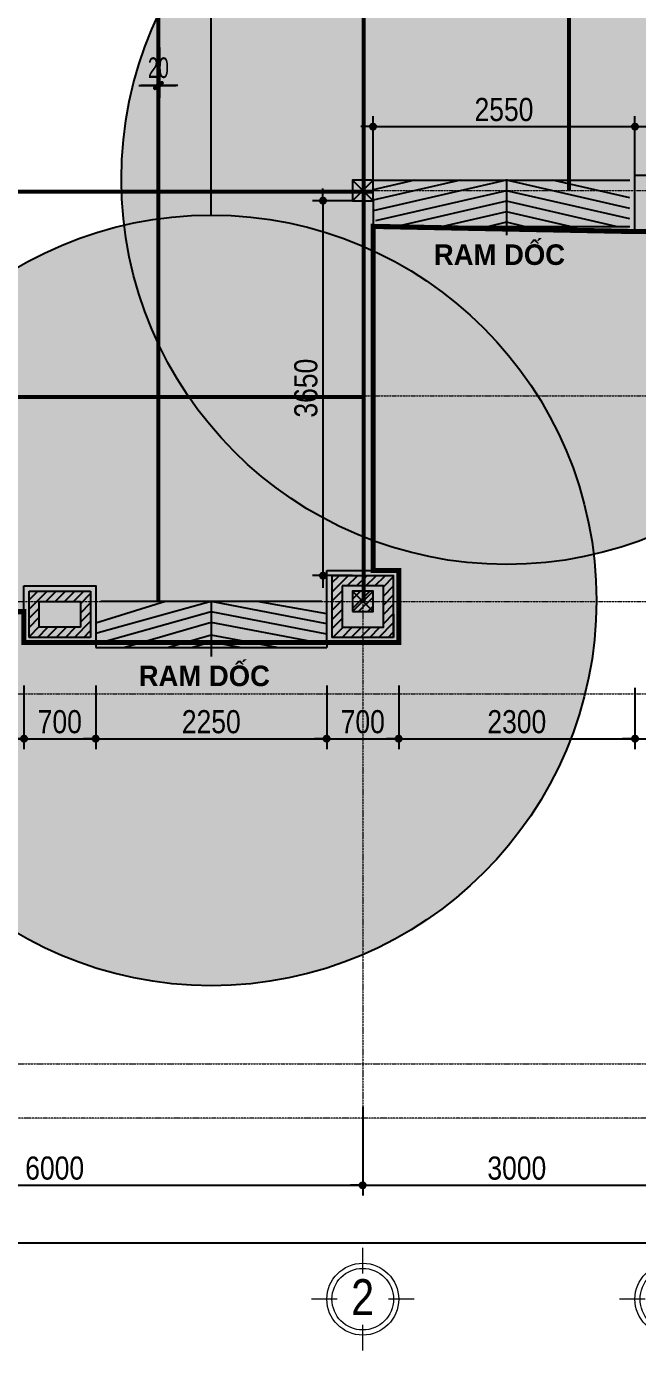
# Model space of a CAD drawing. Extents: x -79995 to 347433, y -157641 to 104789.
# Drawn here: x -10377 to -4427, y -1044 to 11844 of the extents above; entities that cross this region are included whole.
import ezdxf
from ezdxf.enums import TextEntityAlignment as Align

# ---------------------------------------------------------------- set-up
doc = ezdxf.new("R2010")
doc.units = 0
doc.linetypes.add('ACAD_ISO10W100', pattern=[18, 12, -3, 0, -3])
doc.layers.get('0').update_dxf_attribs({"color": 255, "linetype": 'CONTINUOUS'})
doc.layers.get('DEFPOINTS').update_dxf_attribs({"linetype": 'CONTINUOUS'})
for name, color, linetype in [('009', 251, 'CONTINUOUS'), ('DIM', 1, 'CONTINUOUS'), ('HACTH', 8, 'CONTINUOUS'), ('TAGS', 60, 'CONTINUOUS'), ('TEXT', 7, 'CONTINUOUS'), ('TUONG', 131, 'CONTINUOUS'), ('WALL', 4, 'CONTINUOUS')]:
    doc.layers.add(name, color=color, linetype=linetype)
for name, color, linetype, lineweight in [('NET-THAY', 2, 'CONTINUOUS', 13), ('TEN TRUC', 3, 'CONTINUOUS', 18), ('TRUC', 24, 'CONTINUOUS', 0)]:
    doc.layers.add(name, color=color, linetype=linetype, lineweight=lineweight)
doc.styles.add('HEL-CONDENSE', font='')
doc.styles.add('KICHTHUOC', font='', dxfattribs={"width": 0.8})
doc.styles.add('SWISS-CONDENSE', font='')
doc.styles.add('VNI-HELVE-CONDENSEN', font='')
doc.styles.get('HEL-CONDENSE').set_extended_font_data('VNI-Helve-Condense')
doc.styles.get('KICHTHUOC').set_extended_font_data('VNI-Helve-Condense')
doc.styles.get('SWISS-CONDENSE').set_extended_font_data('VNI-Swiss-Condense')
doc.styles.get('VNI-HELVE-CONDENSEN').set_extended_font_data('VNI-Helve-Condense')
doc.dimstyles.new('1-100', dxfattribs={"dimtxt": 200, "dimasz": 60, "dimexe": 0, "dimexo": 0, "dimgap": 70, "dimtad": 1, "dimtoh": 1, "dimdec": 0, "dimzin": 9, "dimdsep": 46, "dimtxsty": 'KICHTHUOC', "dimblk": 'KTHUOC', "dimcen": 15, "dimdle": 150, "dimclrd": 256, "dimclre": 256, "dimclrt": 7, "dimadec": 0, "dimazin": 0, "dimtfac": 1, "dimtdec": 0, "dimtix": 1, "dimtmove": 2, "dimatfit": 3, "dimfxl": 1, "dimtolj": 1, "dimtzin": 1, "dimarcsym": 0})
doc.dimstyles.new('D100', dxfattribs={"dimtxt": 225, "dimasz": 1.2, "dimexe": 100, "dimexo": 0, "dimgap": 50, "dimtad": 1, "dimdec": 0, "dimzin": 13, "dimdsep": 46, "dimtxsty": 'HEL-CONDENSE', "dimblk": 'D50', "dimcen": 0, "dimclrd": 1, "dimclre": 1, "dimclrt": 7, "dimadec": 0, "dimazin": 0, "dimtfac": 1, "dimtdec": 0, "dimtmove": 0, "dimatfit": 3, "dimldrblk": 'D50', "dimfxl": 1, "dimtolj": 1, "dimtzin": 13, "dimarcsym": 0})

# ---------------------------------------------------------------- blocks, each defined once
blk = doc.blocks.new('D50')
at = {"layer": 'DIM'}
blk.add_hatch(color=256, dxfattribs=at).paths.add_polyline_path([(25, 0, 1), (-25, 0, 1)])
blk.add_line((25, 0), (100, 0), dxfattribs=at)
blk.add_circle((0, 0), 25, dxfattribs=at)
blk = doc.blocks.new('*D69')
at = {"layer": 'DEFPOINTS', "color": 0, "transparency": 16777216}
for p in [(-13102, 1327), (-7102, 1327), (-7102, 565)]:
    blk.add_point(p, dxfattribs=at)
at = {"layer": 'DIM', "color": 1, "lineweight": -2, "transparency": 16777216}
for p, q in [((-13102, 1327), (-13102, 465)), ((-7102, 1327), (-7102, 465)), ((-13100, 565), (-7103, 565))]:
    blk.add_line(p, q, dxfattribs=at)
at = {"layer": 'DIM', "color": 1, "lineweight": -2, "transparency": 16777216, "xscale": 1.199999999999999, "yscale": 1.199999999999999, "zscale": 1.199999999999999, "rotation": 180}
blk.add_blockref('D50', (-13102, 565), dxfattribs=at)
at = {"layer": 'DIM', "color": 1, "lineweight": -2, "transparency": 16777216, "xscale": 1.199999999999999, "yscale": 1.199999999999999, "zscale": 1.199999999999999}
blk.add_blockref('D50', (-7102, 565), dxfattribs=at)
at = {"layer": 'DIM', "color": 7, "transparency": 16777216, "insert": (-10102, 730), "char_height": 225, "attachment_point": 5, "style": 'HEL-CONDENSE'}
blk.add_mtext('\\A1;6000', dxfattribs=at)
blk = doc.blocks.new('*D70')
at = {"layer": 'DEFPOINTS', "color": 0, "transparency": 16777216}
for p in [(-7102, 1327), (-4102, 1327), (-4102, 565)]:
    blk.add_point(p, dxfattribs=at)
at = {"layer": 'DIM', "color": 1, "lineweight": -2, "transparency": 16777216}
for p, q in [((-7102, 1327), (-7102, 465)), ((-4102, 1327), (-4102, 465)), ((-7100, 565), (-4103, 565))]:
    blk.add_line(p, q, dxfattribs=at)
at = {"layer": 'DIM', "color": 1, "lineweight": -2, "transparency": 16777216, "xscale": 1.199999999999999, "yscale": 1.199999999999999, "zscale": 1.199999999999999, "rotation": 180}
blk.add_blockref('D50', (-7102, 565), dxfattribs=at)
at = {"layer": 'DIM', "color": 1, "lineweight": -2, "transparency": 16777216, "xscale": 1.199999999999999, "yscale": 1.199999999999999, "zscale": 1.199999999999999}
blk.add_blockref('D50', (-4102, 565), dxfattribs=at)
at = {"layer": 'DIM', "color": 7, "transparency": 16777216, "insert": (-5602, 730), "char_height": 225, "attachment_point": 5, "style": 'HEL-CONDENSE'}
blk.add_mtext('\\A1;3000', dxfattribs=at)
blk = doc.blocks.new('A$C206177D3')
at = {"layer": 'TEN TRUC', "ltscale": 1000}
for p, q in [((-37, 240), (-37, 490)), ((-287, -10), (-537, -10)), ((463, -10), (213, -10)), ((-37, -510), (-37, -260))]:
    blk.add_line(p, q, dxfattribs=at)
blk.add_circle((-37, -10), 350, dxfattribs=at)
at = {"layer": 'TEN TRUC', "color": 254, "ltscale": 1000}
blk.add_circle((-37, -10), 300, dxfattribs=at)
blk = doc.blocks.new('A$C225A2996')
at = {"layer": 'WALL'}
blk.add_hatch(color=4, dxfattribs=at).paths.add_polyline_path([(531, 82), (731, 82), (731, 282), (531, 282)])
at = {"layer": 'WALL', "color": 4}
for p, q in [((531, 282), (731, 82)), ((531, 82), (731, 282))]:
    blk.add_line(p, q, dxfattribs=at)
blk.add_lwpolyline([(531, 82), (731, 82), (731, 282), (531, 282)], close=True, dxfattribs=at)
blk = doc.blocks.new('*D118')
at = {"layer": 'DEFPOINTS', "color": 0, "transparency": 16777216}
for p in [(-12652, 5513), (-10402, 5430), (-10402, 4910)]:
    blk.add_point(p, dxfattribs=at)
at = {"layer": 'DIM', "color": 1, "lineweight": -2, "transparency": 16777216}
for p, q in [((-12652, 5513), (-12652, 4810)), ((-10402, 5430), (-10402, 4810)), ((-12650, 4910), (-10403, 4910))]:
    blk.add_line(p, q, dxfattribs=at)
at = {"layer": 'DIM', "color": 1, "lineweight": -2, "transparency": 16777216, "xscale": 1.199999999999999, "yscale": 1.199999999999999, "zscale": 1.199999999999999, "rotation": 180}
blk.add_blockref('D50', (-12652, 4910), dxfattribs=at)
at = {"layer": 'DIM', "color": 1, "lineweight": -2, "transparency": 16777216, "xscale": 1.199999999999999, "yscale": 1.199999999999999, "zscale": 1.199999999999999}
blk.add_blockref('D50', (-10402, 4910), dxfattribs=at)
at = {"layer": 'DIM', "color": 7, "transparency": 16777216, "insert": (-11527, 5075), "char_height": 225, "attachment_point": 5, "style": 'HEL-CONDENSE'}
blk.add_mtext('\\A1;2250', dxfattribs=at)
blk = doc.blocks.new('*D119')
at = {"layer": 'DEFPOINTS', "color": 0, "transparency": 16777216}
for p in [(-10402, 5430), (-9702, 5430), (-9702, 4910)]:
    blk.add_point(p, dxfattribs=at)
at = {"layer": 'DIM', "color": 1, "lineweight": -2, "transparency": 16777216}
for p, q in [((-10402, 5430), (-10402, 4810)), ((-9702, 5430), (-9702, 4810)), ((-10400, 4910), (-9703, 4910))]:
    blk.add_line(p, q, dxfattribs=at)
at = {"layer": 'DIM', "color": 1, "lineweight": -2, "transparency": 16777216, "xscale": 1.199999999999999, "yscale": 1.199999999999999, "zscale": 1.199999999999999, "rotation": 180}
blk.add_blockref('D50', (-10402, 4910), dxfattribs=at)
at = {"layer": 'DIM', "color": 1, "lineweight": -2, "transparency": 16777216, "xscale": 1.199999999999999, "yscale": 1.199999999999999, "zscale": 1.199999999999999}
blk.add_blockref('D50', (-9702, 4910), dxfattribs=at)
at = {"layer": 'DIM', "color": 7, "transparency": 16777216, "insert": (-10052, 5075), "char_height": 225, "attachment_point": 5, "style": 'HEL-CONDENSE'}
blk.add_mtext('\\A1;700', dxfattribs=at)
blk = doc.blocks.new('*D120')
at = {"layer": 'DEFPOINTS', "color": 0, "transparency": 16777216}
for p in [(-9702, 5430), (-7452, 5430), (-7452, 4910)]:
    blk.add_point(p, dxfattribs=at)
at = {"layer": 'DIM', "color": 1, "lineweight": -2, "transparency": 16777216}
for p, q in [((-9702, 5430), (-9702, 4810)), ((-7452, 5430), (-7452, 4810)), ((-9700, 4910), (-7453, 4910))]:
    blk.add_line(p, q, dxfattribs=at)
at = {"layer": 'DIM', "color": 1, "lineweight": -2, "transparency": 16777216, "xscale": 1.199999999999999, "yscale": 1.199999999999999, "zscale": 1.199999999999999, "rotation": 180}
blk.add_blockref('D50', (-9702, 4910), dxfattribs=at)
at = {"layer": 'DIM', "color": 1, "lineweight": -2, "transparency": 16777216, "xscale": 1.199999999999999, "yscale": 1.199999999999999, "zscale": 1.199999999999999}
blk.add_blockref('D50', (-7452, 4910), dxfattribs=at)
at = {"layer": 'DIM', "color": 7, "transparency": 16777216, "insert": (-8577, 5075), "char_height": 225, "attachment_point": 5, "style": 'HEL-CONDENSE'}
blk.add_mtext('\\A1;2250', dxfattribs=at)
blk = doc.blocks.new('*D121')
at = {"layer": 'DEFPOINTS', "color": 0, "transparency": 16777216}
for p in [(-7452, 5430), (-6752, 5430), (-6752, 4910)]:
    blk.add_point(p, dxfattribs=at)
at = {"layer": 'DIM', "color": 1, "lineweight": -2, "transparency": 16777216}
for p, q in [((-7452, 5430), (-7452, 4810)), ((-6752, 5430), (-6752, 4810)), ((-7450, 4910), (-6753, 4910))]:
    blk.add_line(p, q, dxfattribs=at)
at = {"layer": 'DIM', "color": 1, "lineweight": -2, "transparency": 16777216, "xscale": 1.199999999999999, "yscale": 1.199999999999999, "zscale": 1.199999999999999, "rotation": 180}
blk.add_blockref('D50', (-7452, 4910), dxfattribs=at)
at = {"layer": 'DIM', "color": 1, "lineweight": -2, "transparency": 16777216, "xscale": 1.199999999999999, "yscale": 1.199999999999999, "zscale": 1.199999999999999}
blk.add_blockref('D50', (-6752, 4910), dxfattribs=at)
at = {"layer": 'DIM', "color": 7, "transparency": 16777216, "insert": (-7102, 5075), "char_height": 225, "attachment_point": 5, "style": 'HEL-CONDENSE'}
blk.add_mtext('\\A1;700', dxfattribs=at)
blk = doc.blocks.new('*D122')
at = {"layer": 'DEFPOINTS', "color": 0, "transparency": 16777216}
for p in [(-6752, 5430), (-4452, 5405), (-4452, 4910)]:
    blk.add_point(p, dxfattribs=at)
at = {"layer": 'DIM', "color": 1, "lineweight": -2, "transparency": 16777216}
for p, q in [((-6752, 5430), (-6752, 4810)), ((-4452, 5405), (-4452, 4810)), ((-6750, 4910), (-4453, 4910))]:
    blk.add_line(p, q, dxfattribs=at)
at = {"layer": 'DIM', "color": 1, "lineweight": -2, "transparency": 16777216, "xscale": 1.199999999999999, "yscale": 1.199999999999999, "zscale": 1.199999999999999, "rotation": 180}
blk.add_blockref('D50', (-6752, 4910), dxfattribs=at)
at = {"layer": 'DIM', "color": 1, "lineweight": -2, "transparency": 16777216, "xscale": 1.199999999999999, "yscale": 1.199999999999999, "zscale": 1.199999999999999}
blk.add_blockref('D50', (-4452, 4910), dxfattribs=at)
at = {"layer": 'DIM', "color": 7, "transparency": 16777216, "insert": (-5602, 5075), "char_height": 225, "attachment_point": 5, "style": 'HEL-CONDENSE'}
blk.add_mtext('\\A1;2300', dxfattribs=at)
blk = doc.blocks.new('*D123')
at = {"layer": 'DEFPOINTS', "color": 0, "transparency": 16777216}
for p in [(-4452, 5405), (-3752, 5405), (-3752, 4910)]:
    blk.add_point(p, dxfattribs=at)
at = {"layer": 'DIM', "color": 1, "lineweight": -2, "transparency": 16777216}
for p, q in [((-4452, 5405), (-4452, 4810)), ((-3752, 5405), (-3752, 4810)), ((-4450, 4910), (-3753, 4910))]:
    blk.add_line(p, q, dxfattribs=at)
at = {"layer": 'DIM', "color": 1, "lineweight": -2, "transparency": 16777216, "xscale": 1.199999999999999, "yscale": 1.199999999999999, "zscale": 1.199999999999999, "rotation": 180}
blk.add_blockref('D50', (-4452, 4910), dxfattribs=at)
at = {"layer": 'DIM', "color": 1, "lineweight": -2, "transparency": 16777216, "xscale": 1.199999999999999, "yscale": 1.199999999999999, "zscale": 1.199999999999999}
blk.add_blockref('D50', (-3752, 4910), dxfattribs=at)
at = {"layer": 'DIM', "color": 7, "transparency": 16777216, "insert": (-4102, 5075), "char_height": 225, "attachment_point": 5, "style": 'HEL-CONDENSE'}
blk.add_mtext('\\A1;700', dxfattribs=at)
blk = doc.blocks.new('*D149')
at = {"layer": '009', "color": 1, "lineweight": -2, "transparency": 16777216}
for p, q in [((-13102, 2040), (-13102, -100)), ((19898, 1748), (19898, -100)), ((19897, 0), (-13100, 0))]:
    blk.add_line(p, q, dxfattribs=at)
at = {"layer": 'DEFPOINTS', "color": 0, "transparency": 16777216}
for p in [(-13102, 2040), (19898, 1748), (-13102, 0)]:
    blk.add_point(p, dxfattribs=at)
at = {"layer": '009', "color": 1, "lineweight": -2, "transparency": 16777216, "xscale": 1.199999999999999, "yscale": 1.199999999999999, "zscale": 1.199999999999999, "rotation": 180}
blk.add_blockref('D50', (-13102, 0), dxfattribs=at)
at = {"layer": '009', "color": 1, "lineweight": -2, "transparency": 16777216, "xscale": 1.199999999999999, "yscale": 1.199999999999999, "zscale": 1.199999999999999}
blk.add_blockref('D50', (19898, 0), dxfattribs=at)
at = {"layer": '009', "color": 7, "transparency": 16777216, "insert": (3398, 165), "char_height": 225, "attachment_point": 5, "style": 'HEL-CONDENSE'}
blk.add_mtext('\\A1;33000', dxfattribs=at)
blk = doc.blocks.new('*D152')
at = {"layer": '009', "color": 1, "lineweight": -2, "transparency": 16777216}
for p, q in [((-7202, 10148), (-7590, 10148)), ((-7490, 10146), (-7490, 6499)), ((-7202, 6498), (-7590, 6498))]:
    blk.add_line(p, q, dxfattribs=at)
at = {"layer": 'DEFPOINTS', "color": 0, "transparency": 16777216}
for p in [(-7202, 10148), (-7490, 6498), (-7202, 6498)]:
    blk.add_point(p, dxfattribs=at)
at = {"layer": '009', "color": 1, "lineweight": -2, "transparency": 16777216, "xscale": 1.199999999999999, "yscale": 1.199999999999999, "zscale": 1.199999999999999}
for p, rotation in [((-7490, 10148), 90), ((-7490, 6498), 270)]:
    blk.add_blockref('D50', p, dxfattribs=dict(at, rotation=rotation))
at = {"layer": '009', "color": 7, "transparency": 16777216, "insert": (-7655, 8323), "char_height": 225, "attachment_point": 5, "rotation": 90, "style": 'HEL-CONDENSE'}
blk.add_mtext('\\A1;3650', dxfattribs=at)
blk = doc.blocks.new('*D156')
at = {"layer": 'DEFPOINTS', "color": 0, "transparency": 16777216}
for p in [(-4452, 10869), (-7002, 10348), (-4452, 10398)]:
    blk.add_point(p, dxfattribs=at)
at = {"layer": 'DIM', "color": 1, "lineweight": -2, "transparency": 16777216}
for p, q in [((-7002, 10348), (-7002, 10969)), ((-4452, 10398), (-4452, 10969)), ((-7000, 10869), (-4453, 10869))]:
    blk.add_line(p, q, dxfattribs=at)
at = {"layer": 'DIM', "color": 1, "lineweight": -2, "transparency": 16777216, "xscale": 1.199999999999999, "yscale": 1.199999999999999, "zscale": 1.199999999999999, "rotation": 180}
blk.add_blockref('D50', (-7002, 10869), dxfattribs=at)
at = {"layer": 'DIM', "color": 1, "lineweight": -2, "transparency": 16777216, "xscale": 1.199999999999999, "yscale": 1.199999999999999, "zscale": 1.199999999999999}
blk.add_blockref('D50', (-4452, 10869), dxfattribs=at)
at = {"layer": 'DIM', "color": 7, "transparency": 16777216, "insert": (-5727, 11034), "char_height": 225, "attachment_point": 5, "style": 'HEL-CONDENSE'}
blk.add_mtext('\\A1;2550', dxfattribs=at)
blk = doc.blocks.new('KTHUOC')
at = {"ltscale": 50}
h = blk.add_hatch(color=256, dxfattribs=at)
edge = h.paths.add_edge_path()
edge.add_line((0.28, 0.53), (-0.53, -0.28))
edge.add_arc((-0.41, -0.41), 0.175, 135, 225)
edge.add_arc((-0.41, -0.41), 0.175, 225, 315)
edge.add_line((-0.28, -0.53), (0.53, 0.28))
edge.add_arc((0.41, 0.41), 0.175, 315, 405)
edge.add_arc((0.41, 0.41), 0.175, 45, 135)
for p, q in [((-3, 0), (3, 0)), ((0, -2), (0, 2))]:
    blk.add_line(p, q)
blk.add_lwpolyline([(0.28, 0.53), (-0.53, -0.28, 0.414214), (-0.53, -0.53), (-0.53, -0.53, 0.414214), (-0.28, -0.53), (0.53, 0.28, 0.414214), (0.53, 0.53), (0.53, 0.53, 0.414214)], format="xyb", close=True)
blk = doc.blocks.new('*D160')
at = {"lineweight": -2, "transparency": 16777216}
for p, q in [((-9102, 11639), (-9102, 11269)), ((-9082, 11639), (-9082, 11269)), ((-9162, 11269), (-9222, 11269)), ((-9102, 11269), (-9082, 11269)), ((-9022, 11269), (-8962, 11269))]:
    blk.add_line(p, q, dxfattribs=at)
at = {"layer": 'DEFPOINTS', "color": 0, "transparency": 16777216}
for p in [(-9102, 11639), (-9082, 11639), (-9082, 11269)]:
    blk.add_point(p, dxfattribs=at)
at = {"lineweight": -2, "transparency": 16777216, "xscale": 60, "yscale": 60, "zscale": 60}
blk.add_blockref('KTHUOC', (-9102, 11269), dxfattribs=at)
at = {"lineweight": -2, "transparency": 16777216, "xscale": 60, "yscale": 60, "zscale": 60, "rotation": 180}
blk.add_blockref('KTHUOC', (-9082, 11269), dxfattribs=at)
at = {"color": 7, "transparency": 16777216, "insert": (-9092, 11441), "char_height": 200, "attachment_point": 5, "style": 'KICHTHUOC'}
blk.add_mtext('\\A1;20', dxfattribs=at)

msp = doc.modelspace()

# ---------------------------------------------------------------- hatches: boundary and pattern name
at = {"layer": '009'}
h = msp.add_hatch(dxfattribs=at)
h.set_pattern_fill('ANSI31', color=256, scale=20, style=0)
h.set_pattern_definition([(45, (-1312525.24, -405070), (-44.9012806, 44.9012806), [])])
h.paths.add_polyline_path([(-12701.548, 6497.64), (-13451.548, 6497.64), (-13451.548, 5897.64), (-12701.548, 5897.64)])
h.paths.add_polyline_path([(-12801.548, 6397.64), (-12801.548, 5997.64), (-13351.548, 5997.64), (-13351.548, 6397.64)], flags=16)
h.paths.add_polyline_path([(-13001.548, 6347.64), (-13001.548, 6147.64), (-13201.548, 6147.64), (-13201.548, 6347.64)], flags=0)
h.paths.add_polyline_path([(-10351.548, 6347.64), (-10351.548, 5897.64), (-9751.548, 5897.64), (-9751.548, 6347.64)])
h.paths.add_polyline_path([(-10251.548, 6247.64), (-9851.548, 6247.64), (-9851.548, 5997.64), (-10251.548, 5997.64)], flags=16)
h.paths.add_polyline_path([(-7401.548, 6497.64), (-7401.548, 5897.64), (-6801.548, 5897.64), (-6801.548, 6497.64)])
h.paths.add_polyline_path([(-7301.548, 6397.64), (-6901.548, 6397.64), (-6901.548, 5997.64), (-7301.548, 5997.64)], flags=16)
h.paths.add_polyline_path([(-7201.548, 6347.64), (-7001.548, 6347.64), (-7001.548, 6147.64), (-7201.548, 6147.64)], flags=0)

# ---------------------------------------------------------------- linework, layer by layer
for points in [[(-9101.548, 6247.64), (-9101.548, 20147.64)], [(-9081.548, 6247.64), (-9081.548, 20147.64)], [(-5101.548, 10247.64), (-5101.548, 20147.64)], [(-5081.548, 10247.64), (-5081.548, 20147.64)], [(-7101.548, 6247.64), (-7101.548, 20097.64)], [(-7081.548, 6247.64), (-7081.548, 20097.64)], [(-13101.548, 10247.64), (-7001.548, 10247.64)], [(-13101.548, 10227.64), (-7001.548, 10227.64)], [(-7081.548, 10222.64), (-7101.548, 10222.64), (-7101.548, 6547.64)], [(-7001.548, 10147.64), (-7001.548, 6547.64)], [(-13101.548, 8247.64), (-7101.548, 8247.64)], [(-13101.548, 8227.64), (-7101.548, 8227.64)], [(-7501.548, 6247.64), (-9651.548, 6247.64)]]:
    msp.add_lwpolyline(points)
at = {"const_width": 50}
msp.add_lwpolyline([(-3751.548, 9847.64), (-4451.548, 9847.64), (-7001.548, 9897.64), (-7001.548, 6547.64), (-6751.548, 6547.64), (-6751.548, 5847.64), (-9701.548, 5847.64), (-10401.548, 5847.64), (-10401.548, 6147.64), (-12651.548, 6147.64), (-12651.548, 5847.64), (-13501.548, 5847.64), (-13501.548, 6547.64), (-13201.548, 6547.64), (-13201.548, 9897.64), (-13501.548, 9897.64), (-13501.548, 10597.64), (-13201.548, 10597.64), (-13201.548, 13897.64)], dxfattribs=at)
at = {"layer": '009'}
for p, q in [((-9701.548, 5847.64), (-9701.548, 5797.64)), ((-7451.548, 5847.64), (-7451.548, 5797.64))]:
    msp.add_line(p, q, dxfattribs=at)
at = {"layer": 'HACTH'}
for points in [[(-7001.548, 10347.64), (-4501.548, 10347.64)], [(-4501.548, 10072.378), (-5701.548, 10347.64), (-7001.548, 10049.44)], [(-6148.819, 10347.64), (-7001.548, 10152.037)], [(-6596.091, 10347.64), (-7001.548, 10254.634)], [(-4501.548, 10174.976), (-5254.276, 10347.64)], [(-4501.548, 9969.781), (-5701.548, 10245.043), (-6979.19, 9951.971)], [(-4634.319, 9897.64), (-5701.548, 10142.445), (-6768.777, 9897.64)], [(-5081.59, 9897.64), (-5701.548, 10039.848), (-6321.505, 9897.64)], [(-5528.862, 9897.64), (-5701.548, 9937.251), (-5874.234, 9897.64)], [(-7001.548, 9897.64), (-4501.548, 9897.64)], [(-7451.548, 6030.328), (-8576.548, 6247.64), (-9701.548, 5935.57)], [(-9023.819, 6247.64), (-9701.548, 6036.457)], [(-7451.548, 6127.955), (-8129.276, 6247.64)], [(-7451.548, 5927.731), (-8576.548, 6145.043), (-9701.548, 5831.826)], [(-7451.548, 5829.32), (-8576.548, 6042.445), (-9418.777, 5797.64)], [(-7936.463, 5797.64), (-8576.548, 5918.9), (-8993.732, 5797.64)], [(-8295.743, 5797.64), (-8576.548, 5850.837), (-8759.566, 5797.64)], [(-9701.548, 5797.64), (-7451.548, 5797.64)]]:
    msp.add_lwpolyline(points, dxfattribs=at)
at = {"layer": 'NET-THAY', "linetype": 'ByBlock', "lineweight": -2}
for points in [[(-4451.548, 10397.64), (-3751.548, 10397.64), (-3751.548, 9847.64), (-4451.548, 9847.64)], [(-7451.548, 6547.64), (-6751.548, 6547.64), (-6751.548, 5847.64), (-7451.548, 5847.64)], [(-10401.548, 6397.64), (-9701.548, 6397.64), (-9701.548, 5847.64), (-10401.548, 5847.64)]]:
    msp.add_lwpolyline(points, close=True, dxfattribs=at)
at = {"layer": 'TRUC', "linetype": 'ACAD_ISO10W100', "ltscale": 0.2}
msp.add_lwpolyline([(-15555.532, 22319.896), (22214.78, 22319.896), (22214.78, 1217.867), (-15555.532, 1217.867)], close=True, dxfattribs=at)
for points in [[(-7101.548, 22319.896), (-7101.548, 1217.867)], [(-7101.548, 22319.896), (-7101.548, 1217.867)], [(-15555.532, 10247.64), (22214.78, 10247.64)], [(-15555.532, 8247.64), (22214.78, 8247.64)], [(-15555.532, 8247.64), (22214.78, 8247.64)], [(-15555.532, 6247.64), (22214.78, 6247.64)], [(-15555.532, 5347.64), (22214.78, 5347.64)], [(-15555.532, 1747.64), (22214.78, 1747.64)]]:
    msp.add_lwpolyline(points, dxfattribs=at)
at = {"layer": 'TUONG'}
for p, q in [((-10351.548, 5897.64), (-10351.548, 6347.64)), ((-10351.548, 6347.64), (-9751.548, 6347.64)), ((-9751.548, 6347.64), (-9751.548, 5897.64)), ((-10251.548, 5997.64), (-10251.548, 6247.64)), ((-10251.548, 6247.64), (-9851.548, 6247.64)), ((-9851.548, 6247.64), (-9851.548, 5997.64)), ((-6801.548, 6122.64), (-6801.548, 5897.64)), ((-9851.548, 5997.64), (-10251.548, 5997.64)), ((-9751.548, 5897.64), (-10351.548, 5897.64)), ((-6801.548, 5897.64), (-7401.548, 5897.64))]:
    msp.add_line(p, q, dxfattribs=at)
for points in [[(-6801.548, 5897.64), (-6801.548, 6497.64), (-7401.548, 6497.64), (-7401.548, 5897.64)], [(-7301.548, 6397.64), (-7301.548, 5997.64), (-6901.548, 5997.64), (-6901.548, 5997.64), (-6901.548, 6397.64), (-7301.548, 6397.64)]]:
    msp.add_lwpolyline(points, dxfattribs=at)

# ---------------------------------------------------------------- block references
at = {"layer": 'TAGS', "ltscale": 1000}
ref = msp.add_blockref('A$C206177D3', (-7064.926, -534.454), dxfattribs=at)
ref.add_attrib('A', '2', dxfattribs={"color": 7, "ltscale": 1000, "height": 350, "style": 'VNI-HELVE-CONDENSEN'}).set_placement((-7103.23, -700.092), align=Align.CENTER)
ref = msp.add_blockref('A$C206177D3', (-4064.926, -534.454), dxfattribs=at)
ref.add_attrib('A', '3', dxfattribs={"color": 7, "ltscale": 1000, "height": 350, "style": 'VNI-HELVE-CONDENSEN'}).set_placement((-4103.23, -700.092), align=Align.CENTER)
at = {"layer": 'TUONG', "color": 4}
for p in [(-7732.938, 10066.007), (-7732.938, 6066.007)]:
    msp.add_blockref('A$C225A2996', p, dxfattribs=at)

# ---------------------------------------------------------------- texts
at = {"layer": 'TEXT', "linetype": 'ByBlock', "lineweight": -2, "char_height": 200, "attachment_point": 1, "style": 'SWISS-CONDENSE'}
for insert in [(-6409.718, 9722.584), (-9283.615, 5622.584)]:
    msp.add_mtext('{\\fVNI-Avo|b1|i0|c0|p2;RAM DOÁC }', dxfattribs=dict(at, insert=insert))

# ---------------------------------------------------------------- dimensions: what is measured, and where the dimension line sits
dim = msp.add_linear_dim(base=(-9081.548, 11268.534), p1=(-9101.548, 11639.455), p2=(-9081.548, 11639.455), dimstyle='1-100')
dim.commit()
dim.dimension.update_dxf_attribs({"geometry": '*D160', "text_midpoint": (-9091.548, 11440.667)})
at = {"layer": '009'}
dim = msp.add_linear_dim(base=(-7490.414, 6497.64), p1=(-7201.548, 10147.64), p2=(-7201.548, 6497.64), angle=90, dimstyle='D100', dxfattribs=at)
dim.commit()
dim.dimension.update_dxf_attribs({"geometry": '*D152', "text_midpoint": (-7655.314, 8322.64)})
dim = msp.add_linear_dim(base=(-13101.548, 0), p1=(19898.452, 1747.64), p2=(-13101.548, 2040), dimstyle='D100', dxfattribs=at)
dim.commit()
dim.dimension.update_dxf_attribs({"geometry": '*D149', "text_midpoint": (3398.452, 164.9)})
at = {"layer": 'DIM'}
for base, p1, p2, picture, middle in [((-4451.548, 10868.975), (-7001.548, 10347.64), (-4451.548, 10397.64), '*D156', (-5726.548, 11033.875)), ((-10401.548, 4910.179), (-12651.548, 5512.709), (-10401.548, 5429.594), '*D118', (-11526.548, 5075.079)), ((-9701.548, 4910.179), (-10401.548, 5429.594), (-9701.548, 5429.594), '*D119', (-10051.548, 5075.079)), ((-7451.548, 4910.179), (-9701.548, 5429.594), (-7451.548, 5429.594), '*D120', (-8576.548, 5075.079)), ((-6751.548, 4910.179), (-7451.548, 5429.594), (-6751.548, 5429.594), '*D121', (-7101.548, 5075.079)), ((-4451.548, 4910.179), (-6751.548, 5429.594), (-4451.548, 5405.239), '*D122', (-5601.548, 5075.079)), ((-3751.548, 4910.179), (-4451.548, 5405.239), (-3751.548, 5405.239), '*D123', (-4101.548, 5075.079))]:
    dim = msp.add_linear_dim(base=base, p1=p1, p2=p2, dimstyle='D100', override={"dimtmove": 1}, dxfattribs=at)
    dim.commit()
    dim.dimension.update_dxf_attribs({"geometry": picture, "text_midpoint": middle})
dim = msp.add_aligned_dim(p1=(-13101.548, 1326.506), p2=(-7101.548, 1326.506), distance=-761.604, dimstyle='D100', dxfattribs=at)
dim.commit()
dim.dimension.update_dxf_attribs({"geometry": '*D69', "text_midpoint": (-10101.548, 729.802)})
dim = msp.add_linear_dim(base=(-4101.548, 564.902), p1=(-7101.548, 1326.506), p2=(-4101.548, 1326.506), angle=180, dimstyle='D100', override={"dimtmove": 1}, dxfattribs=at)
dim.commit()
dim.dimension.update_dxf_attribs({"geometry": '*D70', "text_midpoint": (-5601.548, 729.802)})

# ---------------------------------------------------------------- leaders
for points in [[(-5701.548, 10357.04), (-5701.548, 9812.512)], [(-8576.548, 6257.04), (-8576.548, 5712.512)]]:
    msp.add_leader(points, dimstyle='D100', override={"dimasz": 150, "dimgap": 50, "dimtad": 0})

doc.saveas('drawing.dxf')
